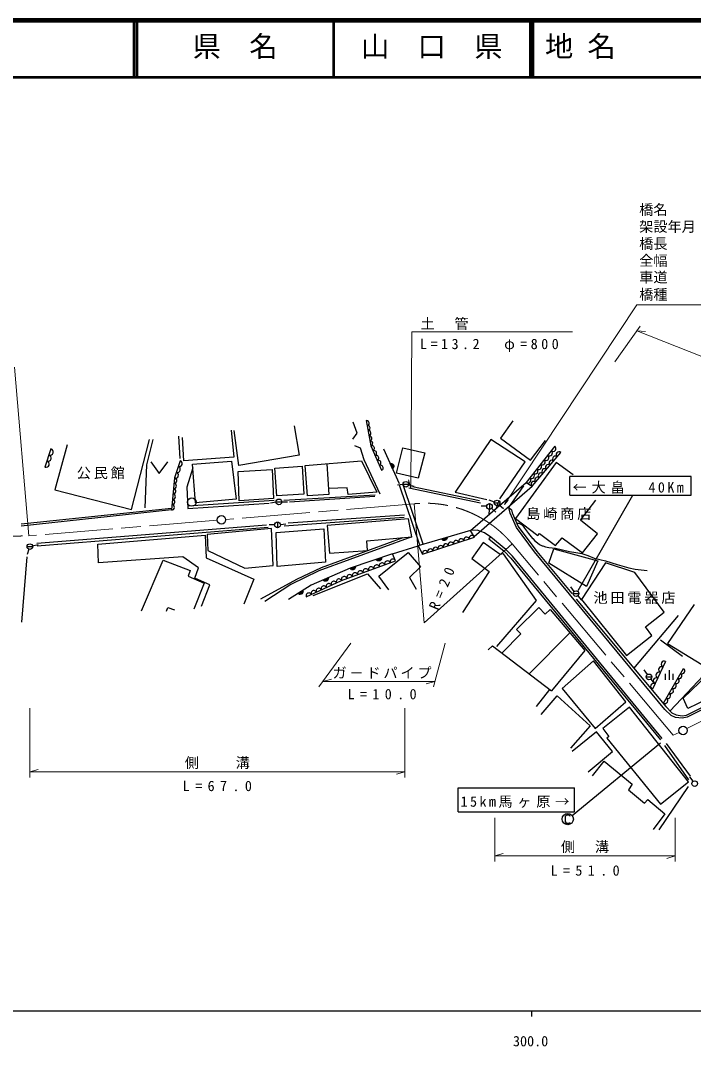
# Model space of a CAD drawing. Units: millimetres, scale not verified. Extents: x 40000 to 680000, y 20000 to 380000.
# Drawn here: x 277712 to 396616, y 198715 to 380000 of the extents above; entities that cross this region are included whole.
import ezdxf
from ezdxf.enums import TextEntityAlignment as Align

# ---------------------------------------------------------------- set-up
doc = ezdxf.new("R2010")
doc.units = ezdxf.units.MM
doc.header["$LTSCALE"] = 1000
doc.linetypes.add('CHAIN', pattern=[18.5, 12, -1.5, 3.5, -1.5])
for name, color, linetype, lineweight in [('M-BGD', 7, 'Continuous', 25), ('M-BMK', 2, 'CHAIN', 13), ('M-BMK-HTXT', 7, 'Continuous', 13), ('M-BMK-OTRS', 5, 'Continuous', 25), ('M-BMK-SRVR', 3, 'Continuous', 25), ('M-STR-HTXT', 7, 'Continuous', 13), ('M-STR-STR3', 7, 'Continuous', 25), ('M-STR-STRC', 7, 'Continuous', 25), ('M-TTL', 2, 'Continuous', 140), ('M-TTL-BAND', 7, 'Continuous', 25), ('M-TTL-LINE', 7, 'Continuous', 50), ('M-TTL-TXT', 7, 'Continuous', 13)]:
    doc.layers.add(name, color=color, linetype=linetype, lineweight=lineweight)
doc.styles.add('ＭＳ ゴシック', font='')
doc.styles.get('ＭＳ ゴシック').set_extended_font_data('MS Gothic')

# ---------------------------------------------------------------- blocks, each defined once
blk = doc.blocks.new('open_arrow')
at = {"color": 0, "linetype": 'Continuous', "lineweight": -2}
blk.add_lwpolyline([(7.5, 1.25), (0, 0), (7.5, -1.25)], dxfattribs=at)

msp = doc.modelspace()

# ---------------------------------------------------------------- linework, layer by layer
at = {"layer": 'M-BGD'}
for p, q in [((326090, 308373), (326919, 303217)), ((337192, 307058), (336494, 309049)), ((338798, 309296), (339581, 304831)), ((364679, 309256), (362525, 306199)), ((305930, 302590), (305662, 306542)), ((314933, 307622), (315430, 302816)), ((316284, 301353), (315433, 307545)), ((336432, 306045), (337192, 307058)), ((285946, 305018), (283750, 297045)), ((297317, 293570), (300509, 305984)), ((301116, 305975), (299993, 301463)), ((306554, 302190), (306333, 306333)), ((336726, 304895), (337738, 304471)), ((339581, 304831), (341514, 300526)), ((360839, 305983), (354505, 296680)), ((366886, 302040), (360839, 305983)), ((362525, 306199), (367791, 302295)), ((372131, 304780), (367044, 298381)), ((367791, 302295), (370479, 305812)), ((283093, 304311), (282034, 301088)), ((315430, 302816), (306554, 302190)), ((326919, 303217), (316284, 301353)), ((337738, 304471), (338391, 302452)), ((344161, 300037), (345291, 304521)), ((345291, 304521), (349154, 303609)), ((349154, 303609), (347999, 299119)), ((368104, 297712), (373167, 303675)), ((299993, 301463), (299670, 293889)), ((300724, 302022), (302224, 299982)), ((302224, 299982), (303724, 302022)), ((305913, 302221), (304913, 299166)), ((308136, 300972), (307081, 297520)), ((308088, 301587), (314992, 302150)), ((308615, 294776), (308088, 301587)), ((314992, 302150), (315812, 295426)), ((322631, 300901), (327503, 301241)), ((327503, 301241), (327797, 296336)), ((328019, 301383), (337969, 302176)), ((328390, 296027), (328019, 301383)), ((331839, 301688), (332171, 296245)), ((337969, 302176), (340663, 296665)), ((338391, 302452), (341190, 296357)), ((362412, 295457), (366886, 302040)), ((372363, 301913), (365173, 292027)), ((375383, 299708), (372363, 301913)), ((304913, 299166), (304377, 293513)), ((316191, 300332), (322153, 300666)), ((316327, 295125), (316191, 300332)), ((322153, 300666), (322396, 295523)), ((322980, 296012), (322631, 300901)), ((347999, 299119), (344161, 300037)), ((307081, 297520), (307281, 293749)), ((335416, 297452), (332106, 297306)), ((335610, 296252), (335416, 297452)), ((345291, 298000), (344296, 297900)), ((348265, 287282), (344695, 297925)), ((348842, 287448), (345263, 298116)), ((345288, 298050), (346288, 298050)), ((346277, 297944), (347254, 297732)), ((346333, 297422), (358965, 294752)), ((357232, 289872), (367044, 298381)), ((357839, 288810), (368104, 297712)), ((363971, 293979), (366646, 297789)), ((367044, 298381), (368103, 297714)), ((283750, 297045), (297317, 293570)), ((322396, 295523), (316327, 295125)), ((327797, 296336), (322980, 296012)), ((325237, 294958), (340302, 295941)), ((332171, 296245), (328390, 296027)), ((340663, 296665), (335610, 296252)), ((354505, 296680), (360080, 295365)), ((307281, 293749), (321646, 294705)), ((315812, 295426), (308615, 294776)), ((322874, 294869), (321884, 294727)), ((322869, 294939), (323869, 294939)), ((323869, 294939), (324869, 294939)), ((360075, 294160), (359076, 294201)), ((361452, 294910), (360505, 295232)), ((360575, 294639), (360575, 293639)), ((360952, 293811), (361706, 293154)), ((361425, 294749), (362425, 294749)), ((362304, 294422), (363061, 293769)), ((364224, 292945), (363971, 293979)), ((363971, 293979), (364488, 293513)), ((376664, 291734), (379362, 295262)), ((304377, 293513), (277830, 290678)), ((324987, 291229), (345564, 292660)), ((346242, 291932), (331907, 290764)), ((346871, 288788), (346242, 291932)), ((360526, 293642), (360429, 292647)), ((365319, 290405), (364224, 292945)), ((365173, 292027), (369104, 289020)), ((321156, 290853), (280567, 287600)), ((322068, 290219), (310713, 289155)), ((322622, 290874), (321622, 290874)), ((322344, 283682), (322068, 290219)), ((322854, 289527), (331307, 290175)), ((323122, 291374), (323122, 290374)), ((323618, 290931), (324612, 291044)), ((331307, 290175), (331606, 284282)), ((331907, 290764), (332322, 285870)), ((368505, 286094), (365319, 290405)), ((365395, 291202), (365579, 291194)), ((365579, 291194), (365763, 291168)), ((365763, 291168), (365996, 291080)), ((365996, 291080), (366227, 290921)), ((366227, 290921), (366509, 290634)), ((366509, 290634), (366765, 290307)), ((366765, 290307), (367462, 289364)), ((379646, 289304), (376664, 291734)), ((291358, 287486), (310348, 289045)), ((310348, 289045), (310497, 285044)), ((310713, 289155), (310804, 286366)), ((323043, 283499), (322854, 289527)), ((346871, 288788), (330448, 282740)), ((330917, 283369), (345318, 288641)), ((338911, 288034), (346871, 288788)), ((348737, 285703), (357908, 288688)), ((358393, 289927), (357232, 289872)), ((357908, 288688), (357232, 289872)), ((360786, 288730), (360460, 288388)), ((360460, 288388), (363158, 286233)), ((367462, 289364), (368181, 288490)), ((368181, 288490), (368212, 288456)), ((368212, 288456), (368605, 288047)), ((369104, 289020), (369428, 289373)), ((369428, 289373), (372209, 287223)), ((372209, 287223), (373387, 288605)), ((373387, 288605), (376999, 285966)), ((376999, 285966), (379646, 289304)), ((278857, 287041), (279857, 287041)), ((279192, 286569), (278862, 285625)), ((279841, 287165), (280810, 287414)), ((291476, 284186), (291358, 287486)), ((339008, 286336), (338911, 288034)), ((343409, 285736), (347990, 287202)), ((347990, 287202), (348737, 285703)), ((359459, 287744), (357451, 284925)), ((362487, 285633), (359459, 287744)), ((368605, 288047), (369038, 287682)), ((369038, 287682), (369434, 287419)), ((369434, 287419), (369892, 287189)), ((369892, 287189), (369931, 287173)), ((369931, 287173), (369971, 287158)), ((369971, 287158), (370478, 287001)), ((370478, 287001), (371050, 286894)), ((371036, 284139), (371969, 286653)), ((371050, 286894), (371635, 286818)), ((371635, 286818), (372219, 286738)), ((371969, 286653), (379722, 284517)), ((372219, 286738), (373460, 286453)), ((373460, 286453), (374738, 286148)), ((278851, 285235), (277891, 273703)), ((306376, 285228), (291476, 284186)), ((299113, 275705), (302940, 284653)), ((302940, 284653), (307687, 282811)), ((309175, 283269), (306376, 285228)), ((310497, 285044), (318917, 281281)), ((310804, 286366), (317373, 283221)), ((332322, 285870), (339008, 286336)), ((341022, 281830), (346181, 285980)), ((343990, 284516), (343409, 285736)), ((346181, 285980), (348384, 283493)), ((357451, 284925), (360532, 282655)), ((363055, 285742), (362487, 285633)), ((368867, 277536), (363055, 285742)), ((363158, 286233), (364373, 284981)), ((364373, 284981), (390786, 252918)), ((391535, 258274), (368505, 286094)), ((374738, 286148), (375800, 286015)), ((375800, 286015), (376889, 285824)), ((376889, 285824), (377951, 285443)), ((377951, 285443), (379047, 285006)), ((379047, 285006), (380045, 284737)), ((380045, 284737), (381096, 284499)), ((307687, 282811), (307313, 281804)), ((308527, 281457), (309175, 283269)), ((317373, 283221), (322344, 283682)), ((331606, 284282), (323043, 283499)), ((326534, 281273), (330917, 283369)), ((334423, 281063), (343990, 284516)), ((348384, 283493), (346424, 281583)), ((377733, 279969), (371036, 284139)), ((381043, 284180), (376855, 277720)), ((379722, 284517), (377733, 279969)), ((386273, 282449), (381043, 284180)), ((381096, 284499), (383118, 283895)), ((383118, 283895), (385220, 283283)), ((385220, 283283), (386287, 283080)), ((386287, 283080), (387369, 282938)), ((387369, 282938), (387880, 282883)), ((387880, 282883), (388457, 282826)), ((307313, 281804), (310177, 280603)), ((311164, 280293), (308527, 281457)), ((318917, 281281), (317167, 276862)), ((320199, 277794), (326534, 281273)), ((330448, 282740), (325457, 280349)), ((328201, 278150), (334423, 281063)), ((329445, 278419), (338995, 282243)), ((338995, 282243), (341317, 279556)), ((342790, 279426), (341022, 281830)), ((346424, 281583), (347646, 279550)), ((360532, 282655), (355783, 275420)), ((391417, 275454), (386273, 282449)), ((310177, 280603), (308306, 275962)), ((309676, 276507), (311164, 280293)), ((325457, 280349), (320860, 277344)), ((375556, 279121), (374942, 279910)), ((361875, 269365), (368867, 277536)), ((375364, 278727), (376364, 278727)), ((376195, 278352), (376857, 277603)), ((376855, 277720), (384756, 267777)), ((303516, 275659), (303733, 276263)), ((303733, 276263), (304940, 275876)), ((365342, 272416), (369277, 276269)), ((369277, 276269), (370431, 275077)), ((370431, 275077), (371290, 275930)), ((371290, 275930), (377396, 268689)), ((396766, 276827), (392052, 269948)), ((386075, 265532), (393986, 274841)), ((388165, 272893), (391417, 275454)), ((366083, 271618), (365342, 272416)), ((389259, 271339), (388165, 272893)), ((362808, 268245), (366083, 271618)), ((367567, 264580), (374787, 271783)), ((384756, 267777), (389259, 271339)), ((394674, 267635), (390790, 270512)), ((422542, 270768), (395487, 256887)), ((360327, 268812), (361090, 269529)), ((361090, 269529), (371558, 261531)), ((377396, 268689), (371558, 261531)), ((392052, 269948), (398077, 266237)), ((378926, 266883), (373387, 261977)), ((384646, 259605), (378926, 266883)), ((391693, 266751), (389354, 261834)), ((388467, 264438), (387890, 265255)), ((391308, 259395), (394828, 265523)), ((392310, 265217), (392310, 263517)), ((392492, 258001), (399414, 265319)), ((388255, 264029), (389255, 264029)), ((389055, 263629), (389655, 262829)), ((391630, 264537), (391630, 263517)), ((392990, 264537), (392990, 263517)), ((394818, 260283), (399122, 264413)), ((404970, 262939), (395620, 258447)), ((371182, 261818), (368841, 258812)), ((373387, 261977), (379222, 254923)), ((369675, 257394), (372511, 260690)), ((372511, 260690), (378355, 255385)), ((379222, 254923), (384646, 259605)), ((395620, 258447), (394818, 260283)), ((385296, 258655), (380603, 254893)), ((395715, 245477), (385296, 258655)), ((392683, 257214), (391535, 258274)), ((393461, 256873), (392683, 257214)), ((394628, 256755), (393461, 256873)), ((395487, 256887), (394628, 256755)), ((378355, 255385), (374864, 251422)), ((379465, 254334), (375183, 250812)), ((382296, 250812), (379465, 254334)), ((380603, 254893), (381661, 253472)), ((381661, 253472), (381308, 253207)), ((381308, 253207), (390795, 241506)), ((391802, 252234), (396014, 246457)), ((378015, 247221), (382296, 250812)), ((395812, 245835), (391526, 251889)), ((378794, 246557), (380812, 249135)), ((380812, 249135), (385796, 245072)), ((385796, 245072), (385147, 244085)), ((390795, 241506), (395715, 245477)), ((396542, 245571), (395968, 246390)), ((385147, 244085), (387988, 241694)), ((390551, 236972), (395730, 244654)), ((387988, 241694), (388539, 242343)), ((388539, 242343), (391545, 239848)), ((391545, 239848), (389468, 237035))]:
    msp.add_line(p, q, dxfattribs=at)
for centre, radius in [((345788, 298050), 500), ((307975, 294909), 750), ((323369, 294939), 500), ((360575, 294139), 500), ((361925, 294749), 500), ((323122, 290874), 500), ((279357, 287041), 500), ((375864, 278727), 500), ((388755, 264029), 500), ((396830, 245162), 500)]:
    msp.add_circle(centre, radius, dxfattribs=at)
for centre, radius, start, end in [((338876, 308850), 453, 279.94055, 99.94058), ((339033, 307956), 453, 279.94055, 99.94058), ((339189, 307063), 453, 279.94055, 99.94058), ((339346, 306170), 453, 279.94055, 99.94058), ((339502, 305277), 453, 279.94055, 99.94058), ((339774, 304400), 472, 294.18951, 114.18951), ((371813, 304380), 511, 231.51657, 51.51656), ((282564, 302699), 565, 251.81097, 71.81094), ((282917, 303774), 565, 251.81097, 71.81094), ((340161, 303539), 472, 294.18951, 114.18951), ((340547, 302678), 472, 294.18951, 114.18951), ((370541, 302780), 511, 231.51657, 51.51656), ((371177, 303580), 511, 231.51657, 51.51656), ((372217, 302557), 489, 49.66916, 229.66916), ((372850, 303302), 489, 49.66916, 229.66916), ((282211, 301625), 565, 251.81097, 71.81094), ((305413, 300694), 536, 251.88245, 71.88245), ((305746, 301712), 536, 251.88245, 71.88245), ((340934, 301818), 472, 294.18951, 114.18951), ((341321, 300957), 472, 294.18951, 114.18951), ((369269, 301181), 511, 231.51657, 51.51656), ((369905, 301980), 511, 231.51657, 51.51656), ((370952, 301066), 489, 49.66916, 229.66916), ((371585, 301812), 489, 49.66916, 229.66916), ((304868, 298695), 473, 264.58533, 84.58533), ((305080, 299675), 536, 251.88245, 71.88245), ((367362, 298781), 511, 231.51657, 51.51656), ((367998, 299581), 511, 231.51657, 51.51656), ((368634, 300381), 511, 231.51657, 51.51656), ((369053, 298830), 489, 49.66916, 229.66916), ((369686, 299576), 489, 49.66916, 229.66916), ((370319, 300321), 489, 49.66916, 229.66916), ((304779, 297753), 473, 264.58533, 84.58533), ((368420, 298085), 489, 49.66916, 229.66916), ((304600, 295869), 473, 264.58533, 84.58533), ((304690, 296811), 473, 264.58533, 84.58533), ((304422, 293984), 473, 264.58533, 84.58533), ((304511, 294927), 473, 264.58533, 84.58533), ((355615, 287942), 482, 18.02957, 198.02956), ((356533, 288240), 482, 18.02957, 198.02956), ((357450, 288539), 482, 18.02957, 198.02956), ((350113, 286151), 482, 18.02957, 198.02956), ((351030, 286449), 482, 18.02957, 198.02956), ((351947, 286748), 482, 18.02957, 198.02956), ((352864, 287046), 482, 18.02957, 198.02956), ((353781, 287345), 482, 18.02957, 198.02956), ((354698, 287643), 482, 18.02957, 198.02956), ((343511, 284343), 508, 19.84464, 199.84464), ((349196, 285852), 482, 18.02957, 198.02956), ((338728, 282617), 508, 19.84464, 199.84464), ((339685, 282962), 508, 19.84464, 199.84464), ((340641, 283308), 508, 19.84464, 199.84464), ((341598, 283653), 508, 19.84464, 199.84464), ((342555, 283998), 508, 19.84464, 199.84464), ((333978, 280855), 491, 25.08936, 205.08937), ((334901, 281236), 508, 19.84464, 199.84464), ((335858, 281581), 508, 19.84464, 199.84464), ((336815, 281926), 508, 19.84464, 199.84464), ((337771, 282272), 508, 19.84464, 199.84464), ((329534, 278774), 491, 25.08936, 205.08937), ((330423, 279191), 491, 25.08936, 205.08937), ((331312, 279607), 491, 25.08936, 205.08937), ((332201, 280023), 491, 25.08936, 205.08937), ((333090, 280439), 491, 25.08936, 205.08937), ((328645, 278358), 491, 25.08936, 205.08937), ((391459, 266259), 544, 64.56165, 244.56165), ((390524, 264292), 544, 64.56165, 244.56165), ((390991, 265276), 544, 64.56165, 244.56165), ((394577, 265085), 505, 240.12181, 60.1218), ((389588, 262326), 544, 64.56165, 244.56165), ((390056, 263309), 544, 64.56165, 244.56165), ((393068, 262459), 505, 240.12181, 60.1218), ((393571, 263334), 505, 240.12181, 60.1218), ((394074, 264210), 505, 240.12181, 60.1218), ((392062, 260708), 505, 240.12181, 60.1218), ((392565, 261583), 505, 240.12181, 60.1218), ((391559, 259833), 505, 240.12181, 60.1218)]:
    msp.add_arc(centre, radius, start, end, dxfattribs=at)
at = {"layer": 'M-BMK'}
for p, q in [((483129, 299402), (395433, 254895)), ((347277, 294613), (313944, 291825)), ((312449, 291701), (279177, 288968)), ((393042, 253707), (364580, 287504)), ((394092, 254224), (393042, 253707))]:
    msp.add_line(p, q, dxfattribs=at)
for centre, radius, start, end in [((349210, 274707), 20000, 39.78217, 95.54776), ((276212, 348895), 60000, 260.29352, 272.8329)]:
    msp.add_arc(centre, radius, start, end, dxfattribs=at)
at = {"layer": 'M-BMK-OTRS'}
for p, q in [((358799, 295102), (346996, 297588)), ((324223, 295244), (340372, 296218)), ((277841, 291081), (304406, 293820)), ((322508, 295196), (307257, 294216)), ((324314, 290706), (345518, 292249)), ((364488, 293513), (364577, 293013)), ((364577, 293013), (365669, 290596)), ((280644, 287149), (321470, 290473)), ((365669, 290596), (368956, 286205)), ((359663, 289485), (358393, 289927)), ((360786, 288730), (359663, 289485)), ((363485, 286525), (360786, 288730)), ((364649, 285339), (363485, 286525)), ((391076, 253150), (364649, 285339)), ((368956, 286205), (375123, 278767)), ((375892, 277729), (391712, 258781)), ((395409, 257284), (421484, 270557)), ((391712, 258781), (392817, 257676)), ((392817, 257676), (393533, 257303)), ((393533, 257303), (394617, 257142)), ((394617, 257142), (395409, 257284))]:
    msp.add_line(p, q, dxfattribs=at)
at = {"layer": 'M-BMK-SRVR'}
for centre in [(313196, 291762), (394765, 254556)]:
    msp.add_circle(centre, 750, dxfattribs=at)
at = {"layer": 'M-STR-HTXT'}
for p, q in [((346647, 297356), (346837, 324969)), ((346837, 324969), (375235, 324969)), ((382747, 319666), (387172, 326016)), ((386591, 325182), (421978, 311202)), ((386591, 325182), (388140, 325022)), ((279177, 288968), (276620, 318753)), ((346647, 297356), (346237, 298858)), ((347277, 294613), (349005, 273579)), ((361654, 293547), (362186, 295011)), ((349005, 273579), (364580, 287504)), ((336059, 270008), (330429, 262246)), ((350653, 262246), (352738, 270008)), ((331129, 263211), (332629, 263631)), ((331129, 263211), (350912, 263211)), ((350912, 263211), (349412, 262791)), ((279339, 258483), (279339, 246242)), ((345620, 246242), (345620, 258483)), ((279339, 247242), (280839, 247662)), ((279339, 247242), (345620, 247242)), ((345620, 247242), (344120, 246822)), ((361504, 239124), (361504, 231380)), ((393405, 231380), (393405, 239124)), ((361504, 232380), (363004, 232800)), ((361504, 232380), (393405, 232380)), ((393405, 232380), (391905, 231960))]:
    msp.add_line(p, q, dxfattribs=at)
at = {"layer": 'M-STR-STR3'}
for p, q in [((341870, 304332), (344632, 298204)), ((343046, 301724), (343171, 301737)), ((343457, 300812), (343046, 301724)), ((343495, 300873), (343117, 301712)), ((343171, 301737), (343287, 301723)), ((343180, 301719), (343541, 300916)), ((343588, 300959), (343243, 301725)), ((343287, 301723), (343420, 301673)), ((343322, 301695), (343618, 301039)), ((343648, 301118), (343401, 301665)), ((343420, 301673), (343515, 301607)), ((343497, 301598), (343661, 301234)), ((343515, 301607), (343601, 301514)), ((343616, 300994), (343549, 300898)), ((343601, 301514), (343667, 301368)), ((343666, 301126), (343616, 300994)), ((343680, 301242), (343666, 301126)), ((343667, 301368), (343680, 301242)), ((343549, 300898), (343457, 300812)), ((357232, 289872), (347990, 287202)), ((352131, 288398), (353092, 288676)), ((352203, 288294), (352131, 288398)), ((352186, 288352), (353070, 288607)), ((352288, 288215), (352203, 288294)), ((353067, 288544), (352222, 288300)), ((352258, 288248), (353065, 288481)), ((353024, 288406), (352332, 288207)), ((352406, 288166), (352983, 288332)), ((352903, 288247), (352519, 288136)), ((352988, 288313), (352909, 288228)), ((353057, 288437), (352988, 288313)), ((353087, 288549), (353057, 288437)), ((353092, 288676), (353087, 288549)), ((352412, 288146), (352288, 288215)), ((352525, 288117), (352412, 288146)), ((352651, 288111), (352525, 288117)), ((352805, 288156), (352651, 288111)), ((352909, 288228), (352805, 288156)), ((343409, 285736), (335932, 283206)), ((340551, 284769), (341498, 285090)), ((340627, 284669), (340551, 284769)), ((340608, 284725), (341480, 285020)), ((340716, 284593), (340627, 284669)), ((341480, 284957), (340646, 284675)), ((340685, 284624), (341480, 284894)), ((341443, 284818), (340761, 284587)), ((340837, 284549), (341405, 284742)), ((341329, 284653), (340951, 284525)), ((341336, 284634), (341235, 284557)), ((341411, 284723), (341336, 284634)), ((341474, 284849), (341411, 284723)), ((341499, 284963), (341474, 284849)), ((341498, 285090), (341499, 284963)), ((335932, 283206), (329062, 280221)), ((335932, 283206), (336879, 283527)), ((336008, 283105), (335932, 283206)), ((335989, 283162), (336860, 283457)), ((336097, 283030), (336008, 283105)), ((336861, 283394), (336027, 283112)), ((336065, 283061), (336861, 283331)), ((336224, 282967), (336097, 283030)), ((336823, 283255), (336141, 283024)), ((336217, 282986), (336786, 283179)), ((336338, 282943), (336224, 282967)), ((336710, 283090), (336331, 282961)), ((336464, 282943), (336338, 282943)), ((336616, 282994), (336464, 282943)), ((336717, 283071), (336616, 282994)), ((336792, 283160), (336717, 283071)), ((336855, 283286), (336792, 283160)), ((336880, 283400), (336855, 283286)), ((336879, 283527), (336880, 283400)), ((340843, 284530), (340716, 284593)), ((340957, 284506), (340843, 284530)), ((341083, 284506), (340957, 284506)), ((341235, 284557), (341083, 284506)), ((331172, 281138), (332089, 281536)), ((331256, 281044), (331172, 281138)), ((331232, 281099), (332076, 281465)), ((331351, 280976), (331256, 281044)), ((332082, 281402), (331275, 281052)), ((331317, 281005), (332087, 281339)), ((332056, 281260), (331396, 280973)), ((331475, 280942), (332025, 281181)), ((331957, 281087), (331590, 280927)), ((331965, 281068), (331871, 280984)), ((332033, 281163), (331965, 281068)), ((332085, 281295), (332033, 281163)), ((332100, 281410), (332085, 281295)), ((332089, 281536), (332100, 281410)), ((329062, 280221), (325034, 277704)), ((326744, 278772), (327592, 279302)), ((326810, 278743), (327590, 279230)), ((327592, 279302), (327622, 279179)), ((327622, 279179), (327624, 279063)), ((331483, 280924), (331351, 280976)), ((331598, 280909), (331483, 280924)), ((331724, 280920), (331598, 280909)), ((331871, 280984), (331724, 280920)), ((326842, 278692), (326744, 278772)), ((326946, 278639), (326842, 278692)), ((327605, 279169), (326859, 278702)), ((326908, 278662), (327620, 279107)), ((327084, 278607), (326946, 278639)), ((327601, 279025), (326990, 278643)), ((327073, 278624), (327582, 278942)), ((327200, 278609), (327084, 278607)), ((327529, 278838), (327190, 278626)), ((327323, 278639), (327200, 278609)), ((327459, 278724), (327323, 278639)), ((327539, 278821), (327459, 278724)), ((327592, 278925), (327539, 278821)), ((327624, 279063), (327592, 278925))]:
    msp.add_line(p, q, dxfattribs=at)
at = {"layer": 'M-STR-STRC'}
for p, q in [((396217, 299410), (374765, 299410)), ((374765, 296118), (374765, 299410)), ((396217, 296118), (396217, 299410)), ((374765, 296118), (396217, 296118)), ((376245, 279267), (385928, 296118)), ((375173, 239534), (390770, 252383)), ((355012, 240158), (355012, 244429)), ((355012, 244429), (375610, 244429)), ((375610, 240158), (375610, 244429)), ((355012, 240158), (375610, 240158)), ((374072, 239491), (373952, 239331)), ((373952, 239331), (373952, 238451)), ((374232, 239611), (374072, 239491)), ((374592, 239611), (374232, 239611)), ((374752, 239491), (374592, 239611)), ((374832, 239371), (374752, 239491)), ((373952, 238451), (374072, 238291)), ((374072, 238291), (374232, 238171)), ((374232, 238171), (374592, 238171)), ((374592, 238171), (374752, 238251)), ((374752, 238251), (374832, 238371))]:
    msp.add_line(p, q, dxfattribs=at)
msp.add_circle((374392, 238891), 1000, dxfattribs=at)
at = {"layer": 'M-TTL'}
msp.add_line((680000, 380000), (40000, 380000), dxfattribs=at)
at = {"layer": 'M-TTL-BAND'}
for p, q in [((40000, 205000), (579000, 205000)), ((368000, 205000), (368000, 204000))]:
    msp.add_line(p, q, dxfattribs=at)
at = {"layer": 'M-TTL-LINE'}
for p, q in [((297750, 380000), (297750, 370000)), ((298250, 380000), (298250, 370000)), ((333000, 380000), (333000, 370000)), ((367750, 380000), (367750, 370000)), ((368250, 380000), (368250, 370000)), ((40000, 370000), (680000, 370000))]:
    msp.add_line(p, q, dxfattribs=at)
at = {"layer": 'M-TTL-TXT'}
msp.add_lwpolyline([(363202, 294487), (386616, 329775), (413978, 329775)], dxfattribs=at)

# ---------------------------------------------------------------- block references
at = {"layer": 'M-TTL-TXT', "xscale": 133, "yscale": 133, "rotation": 56.4}
msp.add_blockref('open_arrow', (363202, 294487), dxfattribs=at)

# ---------------------------------------------------------------- texts
at = {"layer": 'M-BMK-HTXT', "char_height": 1833, "attachment_point": 7, "style": 'ＭＳ ゴシック'}
for s, insert in [('\\T1.2;公民館', (287640, 298941)), ('\\T1.2;島崎商店', (367071, 291751)), ('\\T1.2;池田電器店', (378939, 276899)), ('\\T1.34;15km馬ヶ原→', (355460, 240879))]:
    msp.add_mtext(s, dxfattribs=dict(at, insert=insert))
at = {"layer": 'M-BMK-HTXT', "insert": (351514, 275673), "char_height": 1833, "attachment_point": 7, "rotation": 67.3, "style": 'ＭＳ ゴシック'}
msp.add_mtext('\\T1.76;R=20', dxfattribs=at)
at = {"layer": 'M-STR-HTXT', "style": 'ＭＳ ゴシック'}
for s, p in [('橋名', (387033, 345119)), ('架設年月', (387033, 342119)), ('橋長', (387033, 339119)), ('全幅', (387033, 336119)), ('車道', (387033, 333179)), ('橋種', (387033, 330119))]:
    msp.add_text(s, height=1833, dxfattribs=at).set_placement(p, align=Align.BOTTOM_LEFT)
at = {"layer": 'M-STR-HTXT', "char_height": 1833, "attachment_point": 7, "style": 'ＭＳ ゴシック'}
for s, insert in [('\\T1.2;土\u3000管', (348373, 325334)), ('\\T1.49;L=13.2\u3000φ=800', (348292, 321437)), ('\\T1.34;←大畠\u300040Km', (375258, 296397)), ('\\T1.2;ガ－ドパイプ', (332833, 263711)), ('\\T1.76;L=10.0', (335479, 260036)), ('\\T1.2;側\u3000\u3000溝', (306729, 247742)), ('\\T1.76;L=67.0', (306375, 243808)), ('\\T1.2;側\u3000溝', (373204, 232880)), ('\\T1.76;L=51.0', (371350, 228873))]:
    msp.add_mtext(s, dxfattribs=dict(at, insert=insert))
at = {"layer": 'M-TTL-BAND', "style": 'ＭＳ ゴシック'}
msp.add_text('300.0', height=1833, dxfattribs=at).set_placement((364719, 198195), align=Align.BOTTOM_LEFT)
at = {"layer": 'M-TTL-TXT', "style": 'ＭＳ ゴシック'}
for s, p in [('県\u3000名', (308125, 372500)), ('山\u3000口\u3000県', (337875, 372500)), ('地 名', (370380, 372500))]:
    msp.add_text(s, height=3666, dxfattribs=at).set_placement(p, align=Align.BOTTOM_LEFT)

doc.saveas('drawing.dxf')
